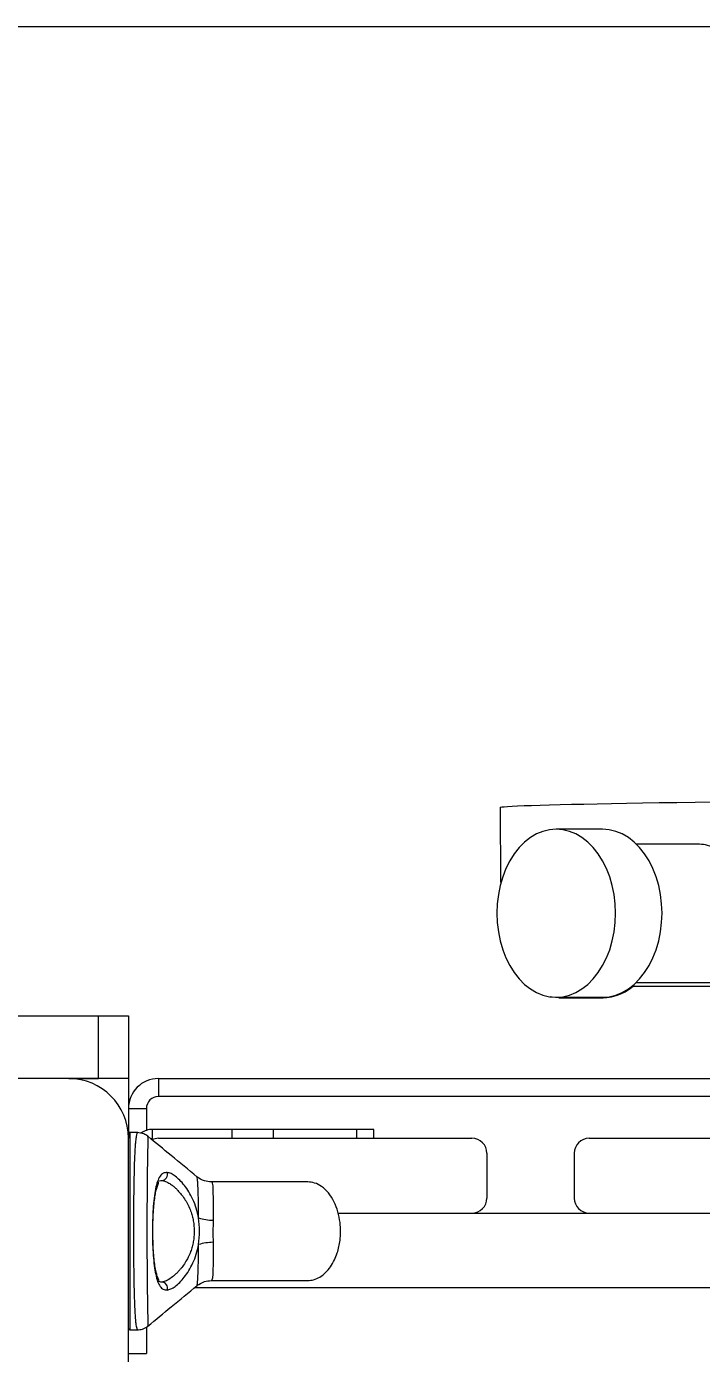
# Model space of a CAD drawing. Header units: millimetres. Extents: x -6028 to 5958, y -6064 to 4137.
# Drawn here: x 1075.3 to 1301.3, y 2521.5 to 2965.6 of the extents above; entities that cross this region are included whole.
import ezdxf

# ---------------------------------------------------------------- set-up
doc = ezdxf.new("R2010")
doc.units = ezdxf.units.MM
doc.layers.add('DIKOM_ОБЪЕКТ', color=7, linetype='Continuous')
doc.layers.add('DIKOM_РАЗМЕР_ОБЪЕКТА', color=7, linetype='Continuous')
doc.styles.add('style1', font='arial.ttf', dxfattribs={"width": 0.8})
doc.dimstyles.new('1-50', dxfattribs={"dimtxt": 300, "dimasz": 200, "dimexe": 100, "dimexo": 0, "dimgap": 100, "dimtad": 1, "dimtxsty": 'style1', "dimcen": 200, "dimclrd": 7, "dimclre": 7, "dimclrt": 7, "dimadec": 1, "dimazin": 2, "dimtfac": 1, "dimtmove": 0, "dimatfit": 2, "dimfxl": 0, "dimlwd": 25, "dimlwe": 18, "dimarcsym": 0})

# ---------------------------------------------------------------- blocks, each defined once
blk = doc.blocks.new('*D11')
at = {"layer": 'Defpoints', "color": 0, "transparency": 16777216}
for p in [(259.43, 2965.58), (1920.55, -3002.33), (4022.59, -3002.33)]:
    blk.add_point(p, dxfattribs=at)
at = {"layer": 'DIKOM_РАЗМЕР_ОБЪЕКТА', "color": 7, "lineweight": 18, "transparency": 16777216}
for p, q in [((259.43, 2965.58), (4122.59, 2965.58)), ((1920.55, -3002.33), (4122.59, -3002.33))]:
    blk.add_line(p, q, dxfattribs=at)
at = {"layer": 'DIKOM_РАЗМЕР_ОБЪЕКТА', "color": 7, "lineweight": 25, "transparency": 16777216}
blk.add_line((4022.59, 2765.58), (4022.59, -2802.33), dxfattribs=at)
at = {"layer": 'DIKOM_РАЗМЕР_ОБЪЕКТА', "color": 7, "transparency": 16777216}
for points in [[(3989.25, 2765.58), (4055.92, 2765.58), (4022.59, 2965.58)], [(3989.25, -2802.33), (4055.92, -2802.33), (4022.59, -3002.33)]]:
    blk.add_solid(points, dxfattribs=at)
at = {"layer": 'DIKOM_РАЗМЕР_ОБЪЕКТА', "color": 7, "transparency": 16777216, "insert": (3769.41, -24.42), "char_height": 300, "attachment_point": 5, "rotation": 90, "style": 'style1'}
blk.add_mtext('6000', dxfattribs=at)

msp = doc.modelspace()

# ---------------------------------------------------------------- linework, layer by layer
at = {"layer": 'DIKOM_ОБЪЕКТ', "color": 7, "linetype": 'Continuous', "lineweight": 15}
for p, q in [((1233.902, 2704.26), (1234.035, 2679.262)), ((1268.197, 2696.922), (1252.641, 2696.922)), ((1299.999, 2691.982), (1279.45, 2691.982)), ((1277.993, 2644.369), (1304.904, 2644.369)), ((1279.45, 2645.656), (1350.096, 2645.656)), ((1252.641, 2640.717), (1268.197, 2640.717)), ((1253.526, 2640.563), (1268.375, 2640.563)), ((919.433, 2634.494), (1099.433, 2634.494)), ((1099.433, 2613.494), (1099.433, 2634.494)), ((1099.433, 2634.494), (1109.433, 2634.494)), ((1109.433, 2634.494), (1109.433, 2613.494)), ((1089.433, 2613.494), (687.718, 2613.494)), ((1089.433, 2613.494), (1099.433, 2613.494)), ((1109.433, 2613.494), (1089.433, 2613.494)), ((1109.433, 2613.494), (1109.433, 2593.494)), ((1119.433, 2613.494), (1119.433, 2607.494)), ((1119.433, 2613.494), (1799.433, 2613.494)), ((1799.433, 2607.494), (1119.433, 2607.494)), ((1109.433, 2603.494), (1115.433, 2603.494)), ((1115.433, 2603.494), (1115.433, 2596.151)), ((1109.433, 2191.778), (1109.433, 2593.494)), ((1112.558, 2595.394), (1109.933, 2595.394)), ((1109.933, 2595.394), (1109.933, 2562.394)), ((1115.914, 2594.164), (1115.904, 2594.176)), ((1116.855, 2593.437), (1117.433, 2593.494)), ((1117.433, 2593.494), (1117.433, 2596.494)), ((1144.109, 2596.494), (1117.433, 2596.494)), ((1119.433, 2593.494), (1224.433, 2593.494)), ((1144.109, 2593.494), (1144.109, 2596.494)), ((1158.021, 2596.494), (1144.109, 2596.494)), ((1158.021, 2593.494), (1158.021, 2596.494)), ((1185.846, 2596.494), (1158.021, 2596.494)), ((1185.846, 2593.494), (1185.846, 2596.494)), ((1191.609, 2596.494), (1185.846, 2596.494)), ((1191.609, 2593.494), (1191.609, 2596.494)), ((1263.683, 2593.494), (1368.683, 2593.494)), ((1229.433, 2588.494), (1229.433, 2573.494)), ((1258.683, 2588.494), (1258.683, 2573.494)), ((1119.203, 2579.124), (1120.305, 2579.394)), ((1120.305, 2579.394), (1120.62, 2579.378)), ((1179.626, 2568.494), (1224.433, 2568.494)), ((1224.433, 2568.494), (1263.683, 2568.494)), ((1263.683, 2568.494), (1368.683, 2568.494)), ((1109.933, 2562.394), (1109.933, 2529.394)), ((1120.303, 2545.394), (1119.2, 2545.663)), ((1120.598, 2545.408), (1120.303, 2545.394)), ((1806.433, 2543.494), (1131.51, 2543.494)), ((1109.933, 2529.394), (1112.554, 2529.394)), ((1112.554, 2529.394), (1112.555, 2529.394)), ((1115.433, 2530.358), (1115.433, 2521.494)), ((1109.433, 2521.494), (1115.433, 2521.494))]:
    msp.add_line(p, q, dxfattribs=at)
at = {"layer": 'DIKOM_ОБЪЕКТ', "color": 7, "linetype": 'Continuous', "lineweight": 15, "flags": 128}
for points in [[(1233.902, 2704.26), (1234.001, 2704.32), (1234.441, 2704.402), (1235.233, 2704.485), (1236.374, 2704.569), (1237.864, 2704.655), (1239.7, 2704.743), (1241.879, 2704.831), (1244.398, 2704.921), (1247.253, 2705.011), (1250.439, 2705.102), (1253.951, 2705.193), (1257.784, 2705.285), (1261.932, 2705.378), (1266.389, 2705.47), (1271.147, 2705.562), (1276.199, 2705.654), (1281.537, 2705.746), (1287.153, 2705.838), (1293.038, 2705.929), (1299.183, 2706.019), (1305.578, 2706.108)], [(1232.769, 2668.819), (1232.894, 2665.673), (1233.268, 2662.566), (1233.884, 2659.538), (1234.737, 2656.626), (1235.815, 2653.868), (1237.105, 2651.298), (1238.59, 2648.948), (1240.251, 2646.848), (1242.069, 2645.024), (1244.019, 2643.5), (1246.078, 2642.294), (1248.219, 2641.421), (1250.416, 2640.893), (1252.641, 2640.717), (1254.866, 2640.893), (1257.063, 2641.421), (1259.204, 2642.294), (1261.263, 2643.5), (1263.213, 2645.024), (1265.031, 2646.848), (1266.692, 2648.948), (1268.177, 2651.298), (1269.467, 2653.868), (1270.545, 2656.626), (1271.397, 2659.538), (1272.014, 2662.566), (1272.388, 2665.673), (1272.512, 2668.819), (1272.388, 2671.966), (1272.014, 2675.073), (1271.397, 2678.101), (1270.545, 2681.013), (1269.467, 2683.771), (1268.177, 2686.341), (1266.692, 2688.691), (1265.031, 2690.791), (1263.213, 2692.615), (1261.263, 2694.139), (1259.204, 2695.345), (1257.063, 2696.217), (1254.866, 2696.745), (1252.641, 2696.922), (1250.416, 2696.745), (1248.219, 2696.217), (1246.078, 2695.345), (1244.019, 2694.139), (1242.069, 2692.615), (1240.251, 2690.791), (1238.59, 2688.691), (1237.105, 2686.341), (1235.815, 2683.771), (1234.737, 2681.013), (1233.884, 2678.101), (1233.268, 2675.073), (1232.894, 2671.966), (1232.769, 2668.819)], [(1268.197, 2640.717), (1270.422, 2640.893), (1272.619, 2641.421), (1274.76, 2642.294), (1276.819, 2643.5), (1278.77, 2645.024), (1280.587, 2646.848), (1282.249, 2648.948), (1283.733, 2651.298), (1285.023, 2653.868), (1286.101, 2656.626), (1286.954, 2659.538), (1287.571, 2662.566), (1287.944, 2665.673), (1288.069, 2668.819), (1287.944, 2671.966), (1287.571, 2675.073), (1286.954, 2678.101), (1286.101, 2681.013), (1285.023, 2683.771), (1283.733, 2686.341), (1282.249, 2688.691), (1280.587, 2690.791), (1278.77, 2692.615), (1276.819, 2694.139), (1274.76, 2695.345), (1272.619, 2696.217), (1270.422, 2696.745), (1268.197, 2696.922)], [(1234.173, 2679.192), (1234.06, 2679.232), (1234.104, 2679.312), (1234.215, 2679.343)], [(1253.526, 2640.563), (1251.289, 2640.741), (1250.638, 2640.86)]]:
    msp.add_lwpolyline(points, dxfattribs=at)
at = {"layer": 'DIKOM_ОБЪЕКТ', "color": 7, "linetype": 'Continuous', "lineweight": 15}
for centre, radius, start, end in [((1268.252, 2656.089), 15.497, 262.74192, 310.85886), ((1089.433, 2593.494), 20, 0, 90), ((1119.433, 2603.494), 10, 90, 180), ((1119.433, 2603.494), 4, 90, 180), ((1109.933, 2594.894), 0.5, 90, 180), ((1117.433, 2590.494), 6, 90, 128.12115), ((1119.433, 2588.494), 5, 90, 115.00547), ((1224.433, 2588.494), 5, 0, 90), ((1263.683, 2588.494), 5, 90, 180), ((1120.484, 2581.386), 2.013, 273.85846, 19.48372), ((1224.433, 2573.494), 5, 270, 0), ((1263.683, 2573.494), 5, 180, 270), ((1138.38, 2585.8), 19.729, 253.87547, 268.20022), ((1138.375, 2538.962), 19.757, 91.78558, 106.08672), ((1120.465, 2543.402), 2.011, 340.45604, 86.20832), ((1109.933, 2529.894), 0.5, 180, 270)]:
    msp.add_arc(centre, radius, start, end, dxfattribs=at)
for points, knots in [([(1314.401, 2681.224), (1313.827, 2682.29), (1312.678, 2684.422), (1310.495, 2687.087), (1308.056, 2689.252), (1305.415, 2690.827), (1302.695, 2691.804), (1300.884, 2691.915), (1299.998, 2691.969)], [0, 0, 0, 0, 0.1679327, 0.3358654, 0.5038058, 0.6717437, 0.8394317, 1, 1, 1, 1]), ([(1112.565, 2595.357), (1112.532, 2595.366), (1112.427, 2595.398), (1112.238, 2595.087), (1112.008, 2594.258), (1111.819, 2592.841), (1111.678, 2591.23), (1111.573, 2589.634), (1111.462, 2587.424), (1111.353, 2584.405), (1111.268, 2580.961), (1111.209, 2577.725), (1111.17, 2574.896), (1111.134, 2571.418), (1111.106, 2567.238), (1111.102, 2564.017), (1111.1, 2562.394)], [0, 0, 0, 0, 0.0272315, 0.0869735, 0.1764263, 0.2692679, 0.3258061, 0.3840592, 0.4440231, 0.5371347, 0.6340982, 0.6934335, 0.7534344, 0.8141, 0.9063023, 1, 1, 1, 1]), ([(1115.92, 2594.165), (1115.48, 2594.481), (1114.46, 2595.214), (1113.138, 2595.329), (1112.385, 2595.394)], [0, 0, 0, 0, 0.4310629, 1, 1, 1, 1]), ([(1115.716, 2561.996), (1115.716, 2562.429), (1115.716, 2563.599), (1115.718, 2565.806), (1115.726, 2568.885), (1115.741, 2572.207), (1115.763, 2575.551), (1115.79, 2578.731), (1115.824, 2581.715), (1115.86, 2584.42), (1115.89, 2586.232), (1115.912, 2587.471), (1115.925, 2588.208), (1115.939, 2588.921), (1115.952, 2589.608), (1115.965, 2590.266), (1115.986, 2591.339), (1116.008, 2592.614), (1116.006, 2593.44), (1115.986, 2593.814), (1115.972, 2593.966), (1115.953, 2594.077), (1115.934, 2594.144), (1115.919, 2594.159), (1115.914, 2594.164)], [0, 0, 0, 0, 0.0260276, 0.0703217, 0.1328182, 0.2128861, 0.276607, 0.3488871, 0.4288416, 0.4947134, 0.5654544, 0.5899821, 0.6150503, 0.6407075, 0.6670057, 0.6940234, 0.7216845, 0.8097622, 0.8989066, 0.9215961, 0.9442999, 0.9669865, 0.9897117, 1, 1, 1, 1]), ([(1132.43, 2580.545), (1129.516, 2582.948), (1123.94, 2587.545), (1118.502, 2592.035), (1115.906, 2594.178)], [0, 0, 0, 0, 0.5226781, 1, 1, 1, 1]), ([(1122.382, 2582.057), (1121.927, 2582.027), (1121.017, 2581.966), (1119.952, 2580.898), (1119.097, 2579.121), (1118.448, 2576.622), (1117.974, 2573.519), (1117.657, 2569.937), (1117.471, 2566.026), (1117.455, 2563.319), (1117.447, 2561.962)], [0, 0, 0, 0, 0.1234486, 0.24716, 0.3720027, 0.4967791, 0.6223034, 0.7482487, 0.8737716, 1, 1, 1, 1]), ([(1132.9, 2566.847), (1132.667, 2567.944), (1132.201, 2570.13), (1131.047, 2573.052), (1129.683, 2575.616), (1128.168, 2577.791), (1126.61, 2579.558), (1125.084, 2580.89), (1123.641, 2581.796), (1122.802, 2581.97), (1122.382, 2582.057)], [0, 0, 0, 0, 0.1276202, 0.2541777, 0.3806178, 0.5050845, 0.6296223, 0.7528806, 0.8764551, 1, 1, 1, 1]), ([(1137.211, 2578.894), (1136.41, 2578.956), (1134.604, 2579.097), (1133.167, 2580.06), (1132.368, 2580.596)], [0, 0, 0, 0, 0.4431784, 1, 1, 1, 1]), ([(1132.9, 2566.847), (1132.892, 2568.04), (1132.876, 2570.395), (1132.824, 2573.629), (1132.746, 2576.397), (1132.639, 2578.541), (1132.519, 2579.913), (1132.423, 2580.548), (1132.404, 2580.516), (1132.399, 2580.506)], [0, 0, 0, 0, 0.1813213, 0.3577005, 0.5238917, 0.677589, 0.8166163, 0.9425762, 1, 1, 1, 1]), ([(1119.672, 2545.865), (1119.682, 2545.876), (1119.704, 2545.899), (1119.456, 2546.293), (1119.105, 2547.125), (1118.649, 2548.772), (1118.287, 2550.746), (1117.992, 2553.125), (1117.769, 2555.912), (1117.628, 2559.076), (1117.581, 2562.574), (1117.64, 2566.151), (1117.807, 2569.463), (1118.053, 2572.213), (1118.348, 2574.398), (1118.693, 2576.171), (1119.017, 2577.347), (1119.354, 2578.235), (1119.549, 2578.603), (1119.487, 2578.711), (1119.454, 2578.767)], [0, 0, 0, 0, 0.0184324, 0.0380096, 0.1064589, 0.166372, 0.2266186, 0.2895086, 0.3554432, 0.4263939, 0.5016994, 0.5819142, 0.6581562, 0.7255874, 0.7832955, 0.8368753, 0.8926608, 0.9219098, 0.9591861, 1, 1, 1, 1]), ([(1120.62, 2579.378), (1120.94, 2579.321), (1121.579, 2579.207), (1122.653, 2578.707), (1123.693, 2578.044), (1124.677, 2577.266), (1125.562, 2576.456), (1126.445, 2575.53), (1127.42, 2574.358), (1128.437, 2572.91), (1129.434, 2571.136), (1130.208, 2569.345), (1130.769, 2567.585), (1131.275, 2565.346), (1131.489, 2562.985), (1131.382, 2560.623), (1131.148, 2558.887), (1130.766, 2557.198), (1130.202, 2555.434), (1129.425, 2553.637), (1128.422, 2551.858), (1127.459, 2550.491), (1126.617, 2549.466), (1125.879, 2548.658), (1125.16, 2547.958), (1124.434, 2547.329), (1123.422, 2546.55), (1122.072, 2545.72), (1121.09, 2545.512), (1120.598, 2545.408)], [0, 0, 0, 0, 0.0412218, 0.0821275, 0.1250212, 0.1561723, 0.1875274, 0.21876, 0.2498231, 0.293052, 0.3339923, 0.3746563, 0.4065842, 0.4373152, 0.4995289, 0.5305499, 0.5619893, 0.5927434, 0.6247061, 0.665592, 0.7066871, 0.7500103, 0.7745898, 0.7981947, 0.8286878, 0.8507093, 0.8752636, 0.9375827, 1, 1, 1, 1]), ([(1169.433, 2578.894), (1169.354, 2578.894), (1169.201, 2578.894), (1168.057, 2578.894), (1166.449, 2578.894), (1164.5, 2578.894), (1162.376, 2578.894), (1160.201, 2578.894), (1158.079, 2578.894), (1156.087, 2578.894), (1154.277, 2578.894), (1152.52, 2578.894), (1150.557, 2578.894), (1147.757, 2578.894), (1143.788, 2578.894), (1140.087, 2578.894), (1137.642, 2578.894), (1137.163, 2578.894)], [0, 0, 0, 0, 0.1166948, 0.2239937, 0.321055, 0.4076883, 0.4840734, 0.5506628, 0.6081207, 0.6571075, 0.6982497, 0.7323762, 0.7706355, 0.8182318, 0.8936391, 0.9791572, 1, 1, 1, 1]), ([(1137.178, 2578.894), (1137.256, 2578.855), (1137.415, 2578.774), (1137.574, 2578.126), (1137.67, 2577.08), (1137.718, 2575.589), (1137.739, 2573.684), (1137.749, 2571.407), (1137.756, 2568.845), (1137.759, 2567.01), (1137.76, 2566.08)], [0, 0, 0, 0, 0.0991539, 0.2031771, 0.3146512, 0.435181, 0.5656011, 0.704022, 0.8499584, 1, 1, 1, 1]), ([(1169.433, 2545.894), (1170.108, 2545.949), (1171.526, 2546.065), (1173.589, 2547.009), (1175.509, 2548.51), (1177.148, 2550.497), (1178.424, 2552.746), (1179.322, 2555.024), (1179.92, 2557.243), (1180.316, 2559.588), (1180.493, 2562.308), (1180.318, 2565.495), (1179.637, 2568.935), (1178.366, 2572.295), (1176.535, 2575.214), (1174.291, 2577.36), (1171.865, 2578.665), (1170.204, 2578.821), (1169.433, 2578.894)], [0, 0, 0, 0, 0.04633198, 0.09737777, 0.15341209, 0.21313317, 0.27355638, 0.3308297, 0.38133733, 0.43158117, 0.49443409, 0.56871244, 0.650822, 0.73500125, 0.81488929, 0.88597334, 0.94713482, 1, 1, 1, 1]), ([(1132.9, 2557.946), (1133.055, 2559.429), (1133.365, 2562.396), (1133.055, 2565.363), (1132.9, 2566.847)], [0, 0, 0, 0, 0.4999639, 1, 1, 1, 1]), ([(1111.1, 2562.394), (1111.102, 2560.79), (1111.105, 2557.597), (1111.136, 2552.932), (1111.185, 2548.508), (1111.248, 2544.771), (1111.318, 2541.705), (1111.392, 2539.242), (1111.49, 2536.72), (1111.618, 2534.307), (1111.774, 2532.372), (1111.934, 2531.055), (1112.093, 2530.202), (1112.292, 2529.537), (1112.459, 2529.455), (1112.558, 2529.407)], [0, 0, 0, 0, 0.0926596, 0.1844136, 0.2752653, 0.3652128, 0.4302599, 0.4936759, 0.5554551, 0.645018, 0.7309186, 0.7933337, 0.8542808, 0.913762, 1, 1, 1, 1]), ([(1137.76, 2566.08), (1137.737, 2564.852), (1137.69, 2562.395), (1137.736, 2559.938), (1137.759, 2558.71)], [0, 0, 0, 0, 0.50000004, 1, 1, 1, 1]), ([(1115.903, 2530.692), (1115.92, 2530.689), (1115.984, 2530.674), (1116.005, 2531.281), (1116.005, 2532.465), (1115.971, 2534.225), (1115.926, 2536.47), (1115.878, 2539.177), (1115.833, 2542.3), (1115.792, 2545.778), (1115.759, 2549.563), (1115.735, 2553.571), (1115.719, 2557.743), (1115.717, 2560.577), (1115.716, 2561.996)], [0, 0, 0, 0, 0.0317085, 0.1227269, 0.2132406, 0.3021767, 0.3907791, 0.4787493, 0.5660141, 0.6535087, 0.7400841, 0.8271143, 0.9134765, 1, 1, 1, 1]), ([(1117.447, 2561.962), (1117.463, 2560.649), (1117.494, 2558.024), (1117.697, 2554.265), (1118.026, 2550.841), (1118.506, 2547.885), (1119.153, 2545.516), (1119.997, 2543.832), (1121.037, 2542.821), (1121.92, 2542.759), (1122.36, 2542.729)], [0, 0, 0, 0, 0.12608082, 0.25195304, 0.37811765, 0.50326574, 0.62863529, 0.7530091, 0.87684282, 1, 1, 1, 1]), ([(1122.36, 2542.729), (1122.779, 2542.813), (1123.614, 2542.981), (1125.054, 2543.878), (1126.579, 2545.201), (1128.145, 2546.971), (1129.665, 2549.146), (1131.038, 2551.723), (1132.197, 2554.652), (1132.665, 2556.846), (1132.9, 2557.946)], [0, 0, 0, 0, 0.1231824, 0.2457224, 0.3696658, 0.4935969, 0.6191793, 0.7452775, 0.8724284, 1, 1, 1, 1]), ([(1132.395, 2544.243), (1132.402, 2544.252), (1132.422, 2544.275), (1132.46, 2544.497), (1132.5, 2544.8), (1132.534, 2545.098), (1132.566, 2545.434), (1132.597, 2545.813), (1132.625, 2546.193), (1132.654, 2546.65), (1132.68, 2547.116), (1132.727, 2548.09), (1132.788, 2549.782), (1132.843, 2552.296), (1132.88, 2555.043), (1132.893, 2556.948), (1132.9, 2557.946)], [0, 0, 0, 0, 0.045819, 0.1238083, 0.1570596, 0.1972699, 0.2442663, 0.2703356, 0.3100136, 0.3476618, 0.3834872, 0.4174958, 0.5599034, 0.7089161, 0.8476334, 1, 1, 1, 1]), ([(1137.759, 2558.71), (1137.757, 2557.78), (1137.754, 2555.944), (1137.748, 2553.386), (1137.738, 2551.115), (1137.717, 2549.213), (1137.666, 2547.717), (1137.567, 2546.667), (1137.404, 2546.015), (1137.247, 2545.934), (1137.169, 2545.894)], [0, 0, 0, 0, 0.1500455, 0.2961642, 0.4337505, 0.5636215, 0.6846086, 0.7965096, 0.9000133, 1, 1, 1, 1]), ([(1132.367, 2544.201), (1133.152, 2544.727), (1134.582, 2545.686), (1136.387, 2545.829), (1137.201, 2545.894)], [0, 0, 0, 0, 0.54894453, 1, 1, 1, 1]), ([(1137.157, 2545.894), (1137.638, 2545.894), (1140.085, 2545.894), (1143.788, 2545.894), (1148.02, 2545.894), (1151.172, 2545.894), (1153.737, 2545.894), (1155.924, 2545.894), (1158.079, 2545.894), (1160.201, 2545.894), (1162.376, 2545.894), (1164.5, 2545.894), (1166.449, 2545.894), (1168.057, 2545.894), (1169.201, 2545.894), (1169.354, 2545.894), (1169.433, 2545.894)], [0, 0, 0, 0, 0.0209325, 0.1064439, 0.1818452, 0.243284, 0.2897305, 0.3429446, 0.3919275, 0.4493808, 0.515965, 0.5923441, 0.6789704, 0.776024, 0.8833145, 1, 1, 1, 1]), ([(1115.938, 2530.639), (1118.556, 2532.808), (1124.207, 2537.488), (1129.542, 2541.876), (1132.406, 2544.231)], [0, 0, 0, 0, 0.4633381, 1, 1, 1, 1]), ([(1112.379, 2529.394), (1112.967, 2529.43), (1114.29, 2529.51), (1115.336, 2530.225), (1115.917, 2530.622)], [0, 0, 0, 0, 0.4443538, 1, 1, 1, 1])]:
    msp.add_open_spline(points, degree=3, knots=knots, dxfattribs=at)

# ---------------------------------------------------------------- dimensions: what is measured, and where the dimension line sits
at = {"layer": 'DIKOM_РАЗМЕР_ОБЪЕКТА'}
dim = msp.add_linear_dim(base=(4022.586, -3002.33), p1=(259.433, 2965.575), p2=(1920.546, -3002.33), angle=90, text='6000', dimstyle='1-50', dxfattribs=at)
dim.commit()
dim.dimension.update_dxf_attribs({"geometry": '*D11', "text_midpoint": (4022.586, -24.423), "dimtype": 160})

doc.saveas('drawing.dxf')
